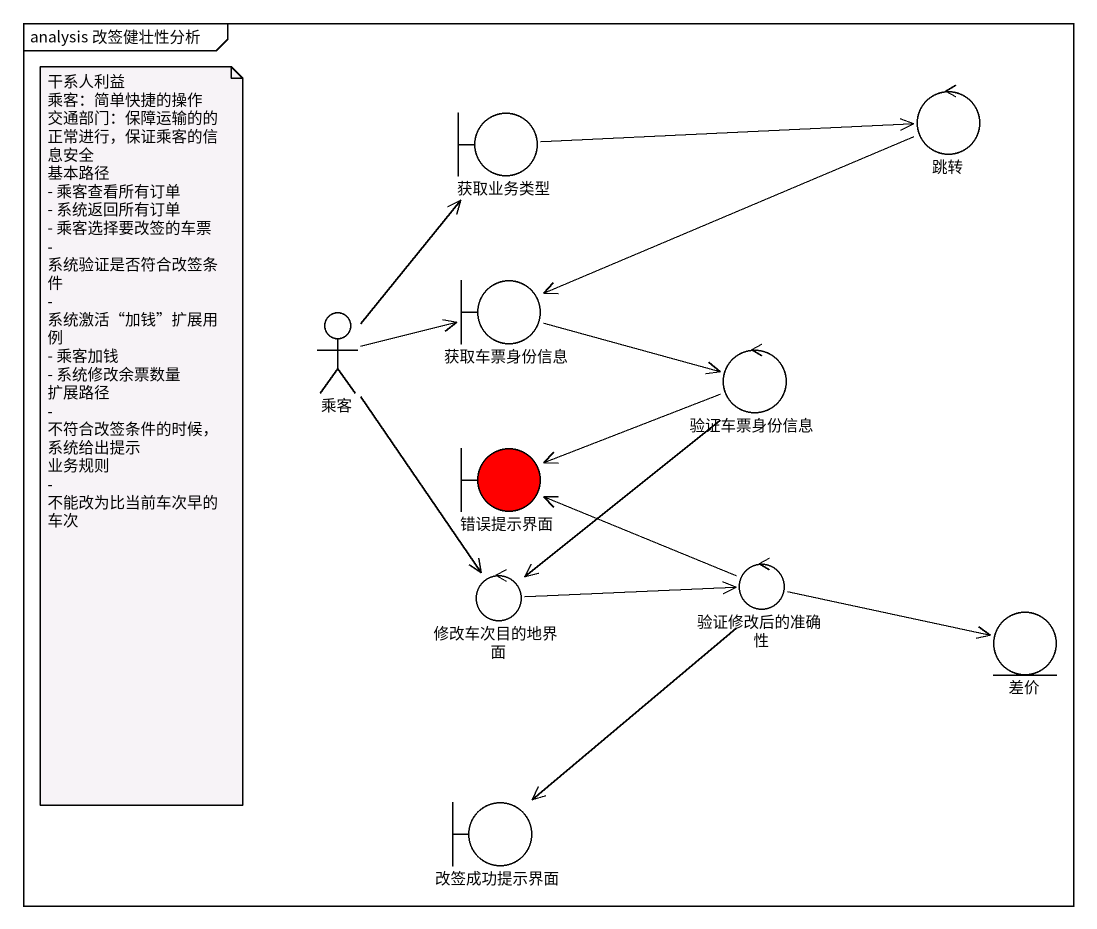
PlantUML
@startuml
mainframe analysis 改签健壮性分析
control 跳转
boundary 获取业务类型
boundary 获取车票身份信息
actor 乘客
control 验证车票身份信息
boundary 错误提示界面 #FF0000
control 验证修改后的准确性
control 修改车次目的地界面
entity 差价
boundary 改签成功提示界面
跳转 -left-> 获取车票身份信息
获取业务类型 -right-> 跳转
获取车票身份信息 -right-> 验证车票身份信息
乘客 -up-> 获取业务类型
乘客 -right-> 获取车票身份信息
乘客 --> 修改车次目的地界面
验证车票身份信息 -left-> 错误提示界面
验证车票身份信息 --> 修改车次目的地界面
验证修改后的准确性 -left-> 错误提示界面
验证修改后的准确性 -right-> 差价
验证修改后的准确性 --> 改签成功提示界面
修改车次目的地界面 -right-> 验证修改后的准确性
note as N1
  干系人利益
  乘客：简单快捷的操作
  交通部门：保障运输的的正常进行，保证乘客的信息安全
  基本路径
  - 乘客查看所有订单
  - 系统返回所有订单
  - 乘客选择要改签的车票
  - 系统验证是否符合改签条件
  - 系统激活“加钱”扩展用例
  - 乘客加钱
  - 系统修改余票数量
  扩展路径
  - 不符合改签条件的时候，系统给出提示
  业务规则
  - 不能改为比当前车次早的车次
end note
@enduml
